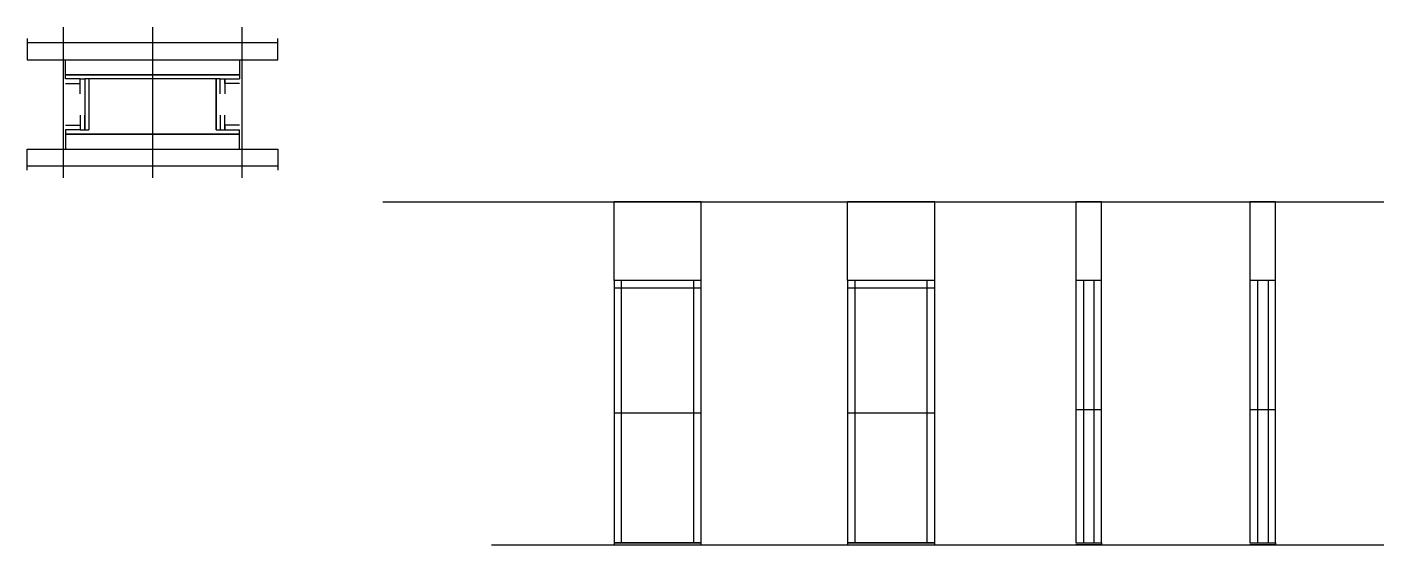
# Model space of a CAD drawing. Header units: metres. Extents: x 5123 to 6400, y 10832 to 11320.
import ezdxf

# ---------------------------------------------------------------- set-up
doc = ezdxf.new("R2010")
doc.units = ezdxf.units.M
for name, color, linetype in [('CHAPA', 7, 'Continuous'), ('COTA', 7, 'Continuous'), ('Hachura', 7, 'Continuous'), ('Madeira', 7, 'Continuous'), ('Nível', 7, 'Continuous'), ('Painéis', 7, 'Continuous'), ('Perfil Metálico', 7, 'Continuous'), ('SARR_2.2x7', 7, 'Continuous'), ('SARRAFO', 7, 'Continuous')]:
    doc.layers.add(name, color=color, linetype=linetype)

msp = doc.modelspace()

# ---------------------------------------------------------------- linework, layer by layer
at = {"layer": 'CHAPA', "color": 7, "lineweight": 25}
for points in [[(5159.4, 11271), (5159.4, 11275), (5323.4, 11275), (5323.4, 11271)], [(5159.4, 11271), (5159.4, 11275), (5323.4, 11275), (5323.4, 11271)], [(5181.4, 11271), (5177.8, 11271), (5177.8, 11223), (5181.4, 11223)], [(5181.4, 11271), (5177.8, 11271), (5177.8, 11223), (5181.4, 11223)], [(5305, 11271), (5301.4, 11271), (5301.4, 11223), (5305, 11223)], [(5305, 11271), (5301.4, 11271), (5301.4, 11223), (5305, 11223)], [(5159.4, 11223), (5159.4, 11219), (5323.4, 11219), (5323.4, 11223)], [(5159.4, 11223), (5159.4, 11219), (5323.4, 11219), (5323.4, 11223)]]:
    msp.add_lwpolyline(points, dxfattribs=at)
at = {"layer": 'COTA', "color": 7, "lineweight": 25}
for p, q in [((5757.8, 11155.3), (5675.8, 11155.3)), ((5675.8, 11081.3), (5675.8, 11155.3)), ((5757.8, 11081.3), (5757.8, 11155.3)), ((5977.5, 11155.3), (5895.5, 11155.3)), ((5895.5, 11081.3), (5895.5, 11155.3)), ((5977.5, 11081.3), (5977.5, 11155.3))]:
    msp.add_line(p, q, dxfattribs=at)
for points in [[(6134.4, 11081.3), (6134.4, 11155.3), (6110.4, 11155.3), (6110.4, 11081.3)], [(6298.2, 11081.3), (6298.2, 11155.3), (6274.2, 11155.3), (6274.2, 11081.3)]]:
    msp.add_lwpolyline(points, dxfattribs=at)
at = {"layer": 'Hachura', "color": 7, "lineweight": 25}
for p, q in [((5157.4, 11319.8), (5157.4, 11178)), ((5241.4, 11319.8), (5241.4, 11178)), ((5325.4, 11319.8), (5325.4, 11178))]:
    msp.add_line(p, q, dxfattribs=at)
at = {"layer": 'Madeira', "color": 7, "lineweight": 25}
for points in [[(5323.4, 11289), (5323.4, 11275), (5159.4, 11275), (5159.4, 11289)], [(5323.4, 11205), (5323.4, 11219), (5159.4, 11219), (5159.4, 11205)]]:
    msp.add_lwpolyline(points, dxfattribs=at)
at = {"layer": 'Nível', "color": 7, "lineweight": 25}
for p, q in [((5458.2, 11155.3), (6400.2, 11155.3)), ((5560.3, 10832.3), (6400.2, 10832.3))]:
    msp.add_line(p, q, dxfattribs=at)
at = {"layer": 'Painéis', "color": 7, "lineweight": 25}
for p, q in [((5675.8, 11081.3), (5675.8, 10832.3)), ((5757.8, 11081.3), (5675.8, 11081.3)), ((5757.8, 10832.3), (5757.8, 11081.3)), ((5895.5, 11081.3), (5895.5, 10832.3)), ((5977.5, 11081.3), (5895.5, 11081.3)), ((5977.5, 10832.3), (5977.5, 11081.3)), ((6110.4, 11081.3), (6110.4, 10834.3)), ((6134.4, 11081.3), (6110.4, 11081.3)), ((6134.4, 10834.3), (6134.4, 11081.3)), ((6274.2, 11081.3), (6274.2, 10834.3)), ((6298.2, 11081.3), (6274.2, 11081.3)), ((6298.2, 10834.3), (6298.2, 11081.3)), ((5757.8, 10956.3), (5675.8, 10956.3)), ((5977.5, 10956.3), (5895.5, 10956.3)), ((6134.4, 10959.3), (6110.4, 10959.3)), ((6298.2, 10959.3), (6274.2, 10959.3)), ((5675.8, 10834.3), (5757.8, 10834.3)), ((5895.5, 10834.3), (5977.5, 10834.3)), ((6110.4, 10834.3), (6134.4, 10834.3)), ((6274.2, 10834.3), (6298.2, 10834.3))]:
    msp.add_line(p, q, dxfattribs=at)
for points in [[(5301.4, 11223), (5301.4, 11271), (5181.4, 11271), (5181.4, 11223)], [(5757.8, 10834.3), (5675.8, 10834.3), (5675.8, 10832.3), (5757.8, 10832.3)], [(5977.5, 10834.3), (5895.5, 10834.3), (5895.5, 10832.3), (5977.5, 10832.3)], [(6110.4, 10834.3), (6134.4, 10834.3), (6134.4, 10832.3), (6110.4, 10832.3)], [(6274.2, 10834.3), (6298.2, 10834.3), (6298.2, 10832.3), (6274.2, 10832.3)]]:
    msp.add_lwpolyline(points, dxfattribs=at)
at = {"layer": 'Perfil Metálico', "color": 7, "lineweight": 25}
for points in [[(5123.4, 11309), (5123.4, 11289), (5359.4, 11289), (5359.4, 11309)], [(5359.4, 11293), (5359.4, 11305), (5123.4, 11305), (5123.4, 11293)], [(5123.4, 11185), (5123.4, 11205), (5359.4, 11205), (5359.4, 11185)], [(5359.4, 11201), (5359.4, 11189), (5123.4, 11189), (5123.4, 11201)]]:
    msp.add_lwpolyline(points, dxfattribs=at)
at = {"layer": 'SARR_2.2x7', "color": 7, "lineweight": 25}
for p, q in [((5675.8, 11074.3), (5757.8, 11074.3)), ((5682.8, 10956.3), (5682.8, 11081.3)), ((5750.8, 10956.3), (5750.8, 11081.3)), ((5895.5, 11074.3), (5977.5, 11074.3)), ((5902.5, 10956.3), (5902.5, 11081.3)), ((5970.5, 10956.3), (5970.5, 11081.3)), ((6117.4, 11081.3), (6117.4, 10834.3)), ((6127.4, 11081.3), (6127.4, 10834.3)), ((6281.2, 11081.3), (6281.2, 10834.3)), ((6291.2, 11081.3), (6291.2, 10834.3)), ((5682.8, 10834.3), (5682.8, 10956.3)), ((5750.8, 10834.3), (5750.8, 10956.3)), ((5902.5, 10834.3), (5902.5, 10956.3)), ((5970.5, 10834.3), (5970.5, 10956.3)), ((5682.8, 10834.3), (5682.8, 10834.3)), ((5750.8, 10834.3), (5750.8, 10834.3)), ((5902.5, 10834.3), (5902.5, 10834.3)), ((5970.5, 10834.3), (5970.5, 10834.3))]:
    msp.add_line(p, q, dxfattribs=at)
at = {"layer": 'SARRAFO', "color": 7, "lineweight": 25}
for points in [[(5159.4, 11266.6), (5173.4, 11266.6), (5173.4, 11271), (5159.4, 11271)], [(5173.4, 11257), (5173.4, 11271), (5177.8, 11271), (5177.8, 11257)], [(5305, 11257), (5305, 11271), (5309.4, 11271), (5309.4, 11257)], [(5323.4, 11266.6), (5309.4, 11266.6), (5309.4, 11271), (5323.4, 11271)], [(5173.4, 11237), (5173.4, 11223), (5177.8, 11223), (5177.8, 11237)], [(5305, 11237), (5305, 11223), (5309.4, 11223), (5309.4, 11237)], [(5159.4, 11227.4), (5173.4, 11227.4), (5173.4, 11223), (5159.4, 11223)], [(5323.4, 11227.4), (5309.4, 11227.4), (5309.4, 11223), (5323.4, 11223)]]:
    msp.add_lwpolyline(points, dxfattribs=at)

doc.saveas('drawing.dxf')
